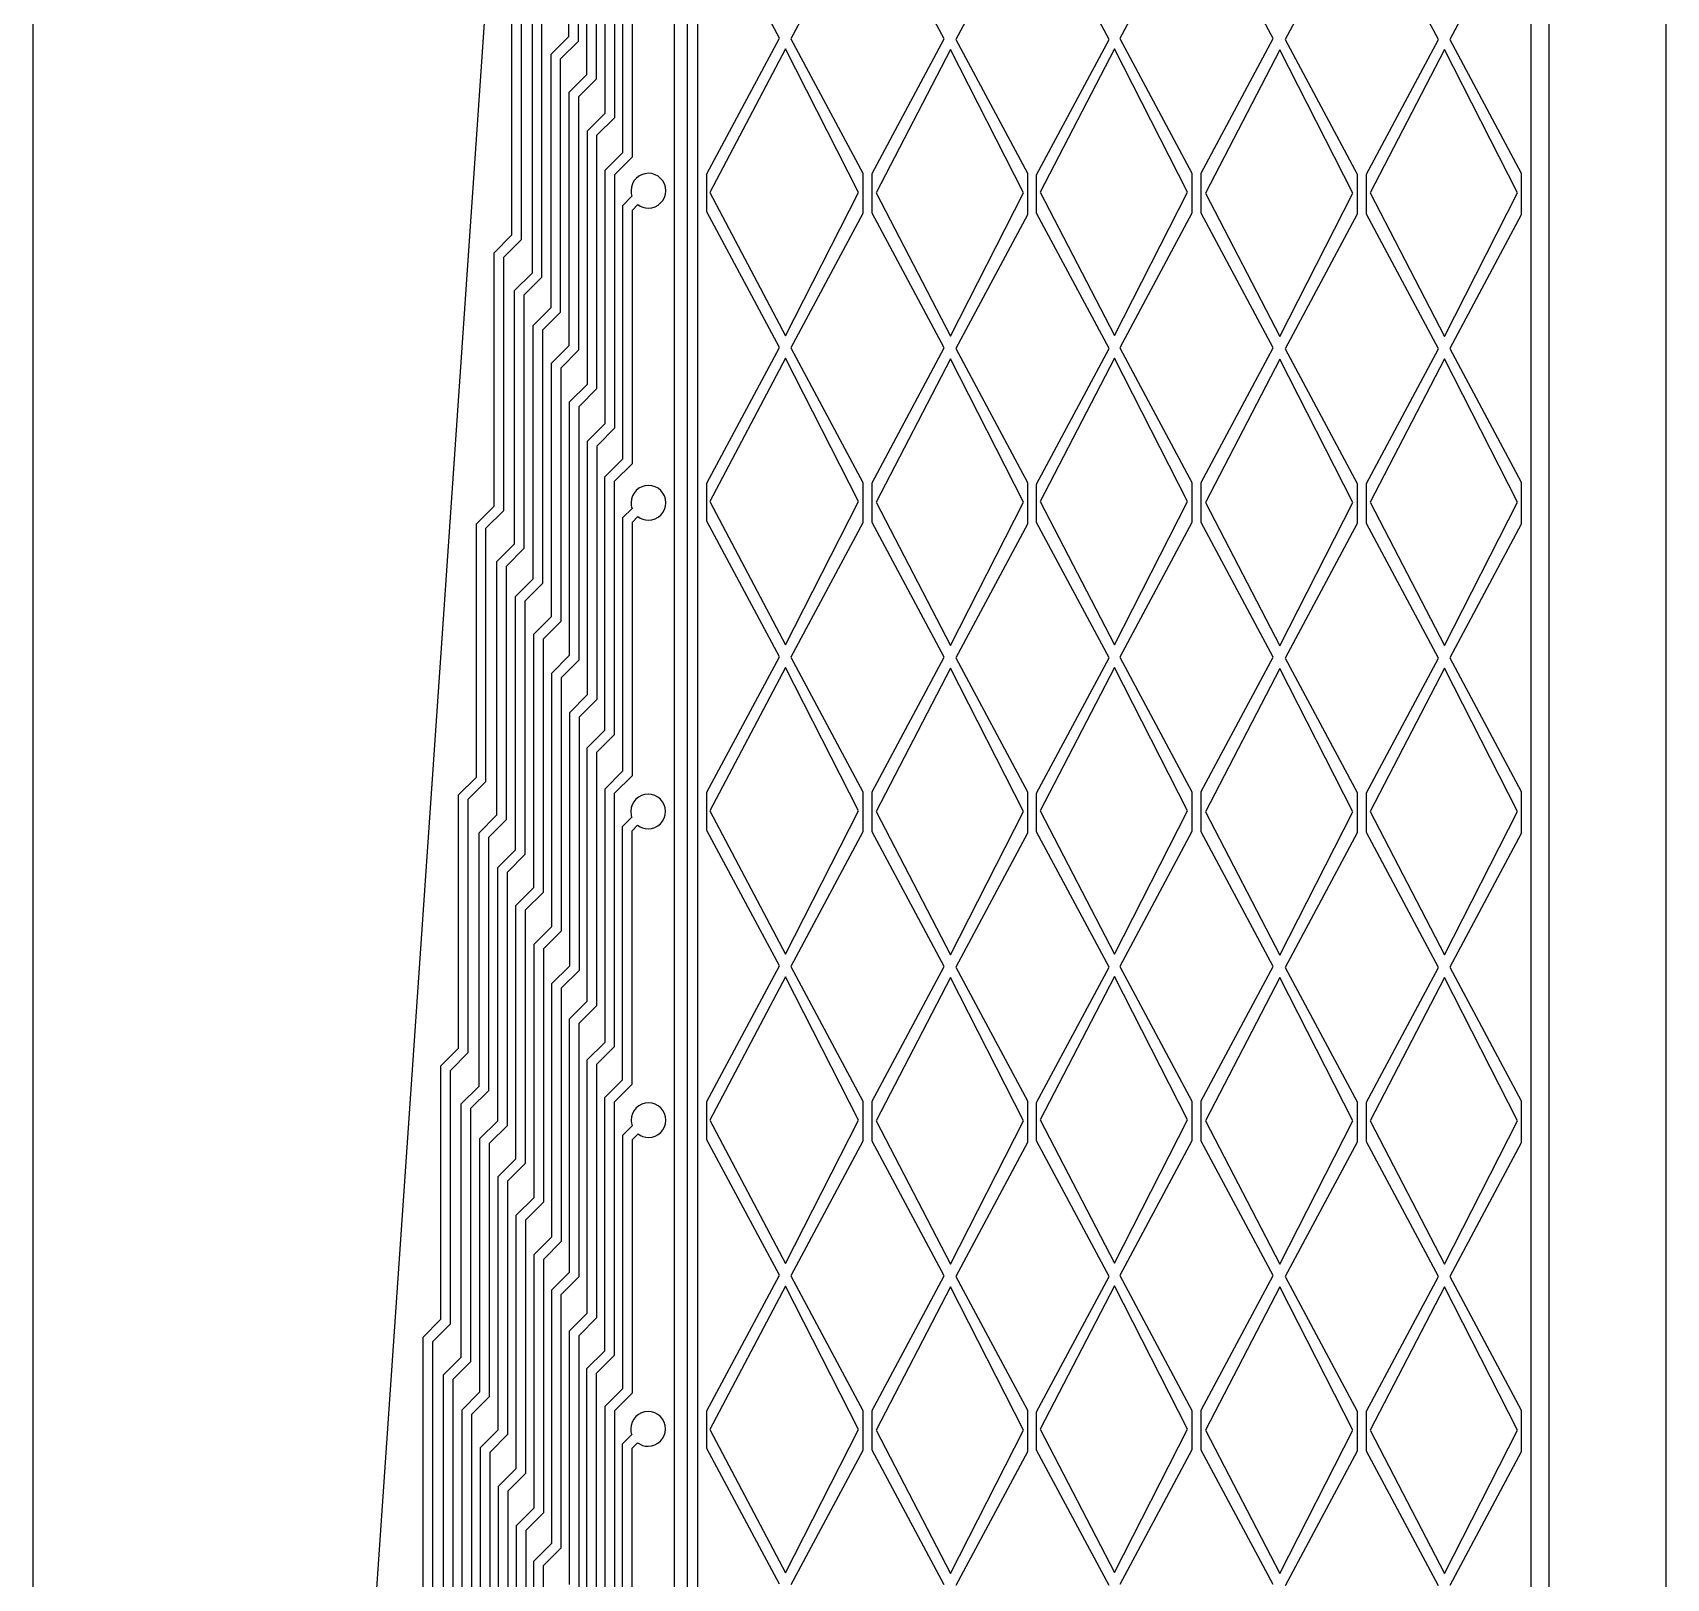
# Model space of a CAD drawing. Extents: x 1.4 to 30.6, y 33.7 to 78.7.
# Drawn here: x 17.63 to 30.63, y 51.36 to 63.65 of the extents above; entities that cross this region are included whole.
import ezdxf

# ---------------------------------------------------------------- set-up
doc = ezdxf.new("R2010")
doc.units = 0
doc.layers.add('Layer_1', color=7, linetype='CONTINUOUS')

msp = doc.modelspace()

# ---------------------------------------------------------------- linework, layer by layer
at = {"layer": 'Layer_1', "color": 7}
for points in [[(17.632206, 78.697816), (17.632206, 33.695005), (30.633051, 33.695005), (30.633051, 78.697816)], [(22.237725, 78.427096), (29.697699, 78.427096), (29.697699, 40.345693), (23.91783, 34.565823), (21.302785, 34.565823), (20.435114, 35.433492), (19.796598, 35.433492), (17.967461, 36.489574), (17.967461, 36.979603), (20.054328, 38.143426), (20.054328, 46.684914)], [(22.7376, 78.325644), (22.7376, 39.442062), (23.044963, 39.134698), (23.044963, 36.818676), (23.15079, 36.818676), (23.15079, 39.178587), (22.843427, 39.486089), (22.843427, 78.325644)], [(23.623456, 63.522925), (23.021446, 62.382484), (23.623456, 61.242042), (24.20441, 62.382484)], [(24.935763, 63.517866), (24.344555, 62.377424), (24.935763, 61.236983), (25.516717, 62.377424)], [(26.242329, 63.524301), (25.65112, 62.383859), (26.242329, 61.243417), (26.823419, 62.383859)], [(27.556825, 63.516354), (26.965616, 62.375912), (27.556825, 61.23547), (28.137779, 62.375912)], [(28.867081, 63.51773), (28.275873, 62.377288), (28.867081, 61.236709), (29.448035, 62.377288)], [(22.532099, 62.533832)], [(23.623456, 61.062233), (23.021446, 59.921792), (23.623456, 58.78135), (24.20441, 59.921792)], [(24.935763, 61.057174), (24.344555, 59.916732), (24.935763, 58.776291), (25.516717, 59.916732)], [(26.242329, 61.063741), (25.65112, 59.923299), (26.242329, 58.782858), (26.823419, 59.923299)], [(27.556825, 61.055661), (26.965616, 59.91522), (27.556825, 58.774778), (28.137779, 59.91522)], [(28.867081, 61.057037), (28.275873, 59.916596), (28.867081, 58.776017), (29.448035, 59.916596)], [(22.532509, 60.051093)], [(23.623456, 58.601673), (23.021446, 57.46123), (23.623456, 56.320788), (24.20441, 57.46123)], [(24.935763, 58.596614), (24.344555, 57.456172), (24.935763, 56.31573), (25.516717, 57.456172)], [(26.242329, 58.603049), (25.65112, 57.462607), (26.242329, 56.322165), (26.823419, 57.462607)], [(27.556825, 58.595102), (26.965616, 57.45466), (27.556825, 56.314217), (28.137779, 57.45466)], [(28.867081, 58.596477), (28.275873, 57.456035), (28.867081, 56.315457), (29.448035, 57.456035)], [(22.530184, 57.594668)], [(23.623456, 56.140976), (23.021446, 55.000534), (23.623456, 53.860092), (24.20441, 55.000534)], [(24.935763, 56.135917), (24.344555, 54.995475), (24.935763, 53.855034), (25.516717, 54.995475)], [(26.242329, 56.142352), (25.65112, 55.00191), (26.242329, 53.861468), (26.823419, 55.00191)], [(27.556825, 56.134277), (26.965616, 54.993836), (27.556825, 53.853393), (28.137779, 54.993836)], [(28.867081, 56.135653), (28.275873, 54.995211), (28.867081, 53.854633), (29.448035, 54.995211)], [(22.533201, 55.138493)], [(23.623456, 53.680015), (23.021446, 52.539572), (23.623456, 51.39913), (24.20441, 52.539572)], [(24.935763, 53.674956), (24.344555, 52.534515), (24.935763, 51.394072), (25.516717, 52.534515)], [(26.242329, 53.681391), (25.65112, 52.540949), (26.242329, 51.400506), (26.823419, 52.540949)], [(27.556825, 53.673444), (26.965616, 52.533002), (27.556825, 51.392561), (28.137779, 52.533002)], [(28.867081, 53.674819), (28.275873, 52.534377), (28.867081, 51.393799), (29.448035, 52.534377)], [(22.529911, 52.682171)]]:
    msp.add_lwpolyline(points, close=True, dxfattribs=at)
for points in [[(21.89577, 65.635006), (21.89577, 63.619509), (21.754531, 63.478134), (21.754531, 61.462637), (21.613155, 61.321261), (21.613155, 59.305766), (21.471916, 59.16439), (21.471916, 57.148894), (21.33054, 57.007518), (21.33054, 54.991885), (21.1893, 54.850645), (21.1893, 52.835013), (21.047925, 52.693773), (21.047925, 50.678141)], [(21.1275, 50.645325), (21.1275, 52.660822), (21.268739, 52.802198), (21.268739, 54.817694), (21.410115, 54.95907), (21.410115, 56.974566), (21.551354, 57.115943), (21.551354, 59.131575), (21.69273, 59.272814), (21.69273, 61.288447), (21.833969, 61.429686), (21.833969, 63.445319), (21.975345, 63.586558), (21.975345, 65.602191)], [(22.040701, 65.333777), (22.040701, 63.318282), (21.899462, 63.176905), (21.899462, 61.16141), (21.758086, 61.020034), (21.758086, 59.004537), (21.616846, 58.863161), (21.616846, 56.847529), (21.475471, 56.706289), (21.475471, 54.690656), (21.334231, 54.549418), (21.334231, 52.533785), (21.192855, 52.392546), (21.192855, 50.376913)], [(21.272294, 50.344099), (21.272294, 52.359594), (21.413533, 52.50097), (21.413533, 54.516466), (21.554909, 54.657842), (21.554909, 56.673338), (21.696148, 56.814714), (21.696148, 58.83021), (21.837524, 58.971586), (21.837524, 60.987219), (21.978763, 61.128458), (21.978763, 63.14409), (22.12014, 63.28533), (22.12014, 65.300963)], [(22.185085, 65.025856), (22.185085, 63.010223), (22.043709, 62.868984), (22.043709, 60.853351), (21.90247, 60.712112), (21.90247, 58.696479), (21.761094, 58.55524), (21.761094, 56.539607), (21.619855, 56.398368), (21.619855, 54.382735), (21.478479, 54.241496), (21.478479, 52.225863), (21.337239, 52.084486), (21.337239, 50.068991)], [(21.416516, 50.0361), (21.416516, 52.051733), (21.557891, 52.192972), (21.557891, 54.208605), (21.699131, 54.349981), (21.699131, 56.365477), (21.840507, 56.506853), (21.840507, 58.522346), (21.981746, 58.663722), (21.981746, 60.679218), (22.123122, 60.820594), (22.123122, 62.83609), (22.264361, 62.977466), (22.264361, 64.993099)], [(22.327418, 64.712871), (22.327418, 62.697238), (22.186179, 62.556072), (22.186179, 60.540577), (22.044803, 60.399201), (22.044803, 58.383431), (21.903564, 58.242329), (21.903564, 56.226696), (21.762188, 56.085457), (21.762188, 54.069824), (21.620949, 53.928585), (21.620949, 51.912951), (21.479573, 51.771714), (21.479573, 49.756081)], [(21.559011, 49.72313), (21.559011, 51.738625), (21.700251, 51.88), (21.700251, 53.895497), (21.841627, 54.036873), (21.841627, 56.052369), (21.982866, 56.193745), (21.982866, 58.209241), (22.124242, 58.350617), (22.124242, 60.366113), (22.265481, 60.507489), (22.265481, 62.523122), (22.406857, 62.664361), (22.406857, 64.679994)], [(22.922045, 64.671035), (22.922045, 62.546978), (22.92313, 62.544914), (22.92313, 62.21253), (22.922045, 62.210493), (22.922045, 60.086435), (22.92313, 60.084371), (22.92313, 59.751851), (22.922045, 59.749787), (22.922045, 57.625729), (22.92313, 57.623666), (22.92313, 57.291555), (22.922045, 57.289491), (22.922045, 55.165434), (22.92313, 55.16337), (22.92313, 54.830713), (22.922045, 54.82865), (22.922045, 52.704592), (22.92313, 52.702396), (22.92313, 52.37261), (22.922045, 52.370547), (22.922045, 50.246489)], [(23.574503, 51.308209), (22.997104, 52.386849), (22.997104, 52.687375), (23.574503, 53.766153), (22.997104, 54.844794), (22.997104, 55.148192), (23.574503, 56.22697), (22.997104, 57.305611), (22.997104, 57.608735), (23.574503, 58.687513), (22.997104, 59.766154), (22.997104, 60.069415), (23.574503, 61.148193), (22.997104, 62.226834), (22.997104, 62.530095), (23.574503, 63.608873), (22.997104, 64.687513)], [(24.238309, 64.675071), (23.665422, 63.604634), (24.238309, 62.534196), (24.238309, 62.214528), (23.665422, 61.144091), (24.238309, 60.073654), (24.238309, 59.753848), (23.665422, 58.683411), (24.238309, 57.612974), (24.238309, 57.293169), (23.665422, 56.222731), (24.238309, 55.152294), (24.238309, 54.832352), (23.665422, 53.761915), (24.238309, 52.691477), (24.238309, 52.373176), (23.665422, 51.302737)], [(24.886123, 51.302737), (24.312416, 52.37468), (24.312416, 52.689973), (24.886123, 53.761915), (24.312416, 54.833856), (24.312416, 55.15079), (24.886123, 56.222731), (24.312416, 57.294673), (24.312416, 57.611469), (24.886123, 58.683411), (24.312416, 59.755352), (24.312416, 60.072149), (24.88626, 61.144091), (24.312552, 62.216032), (24.312552, 62.532693), (24.88626, 63.604634), (24.312552, 64.676575)], [(25.547892, 64.664407), (24.978012, 63.599575), (25.547892, 62.534744), (25.547892, 62.203863), (24.978012, 61.139032), (25.547892, 60.0742), (25.547892, 59.743183), (24.978012, 58.678352), (25.547892, 57.613521), (25.547892, 57.282504), (24.978012, 56.217672), (25.547892, 55.152841), (25.547892, 54.821824), (24.978012, 53.756992), (25.547892, 52.692161), (25.547892, 52.362511), (24.978012, 51.297681)], [(26.198589, 51.297798), (25.621874, 52.375343), (25.621874, 52.679562), (26.198589, 53.757108), (25.621874, 54.834656), (25.621874, 55.140241), (26.198589, 56.217788), (25.621874, 57.295336), (25.621874, 57.600921), (26.198589, 58.678469), (25.621874, 59.756015), (25.621874, 60.061601), (26.198589, 61.139149), (25.621874, 62.216695), (25.621874, 62.522144), (26.198589, 63.599691), (25.621874, 64.677239)], [(26.858285, 64.677806), (26.284578, 63.605727), (26.858285, 62.533786), (26.858285, 62.217263), (26.284578, 61.145185), (26.858285, 60.073243), (26.858285, 59.756583), (26.284578, 58.684505), (26.858285, 57.612564), (26.858285, 57.295903), (26.284578, 56.223825), (26.858285, 55.151884), (26.858285, 54.835223), (26.284578, 53.763145), (26.858285, 52.691203), (26.858285, 52.377414), (26.284578, 51.305336)], [(27.505292, 51.305269), (26.932268, 52.375845), (26.932268, 52.692707), (27.505292, 53.763145), (26.932268, 54.833719), (26.932268, 55.153387), (27.505292, 56.223825), (26.932268, 57.294399), (26.932268, 57.614067), (27.505292, 58.684505), (26.932268, 59.755079), (26.932268, 60.074747), (27.505292, 61.145185), (26.932268, 62.215759), (26.932268, 62.53529), (27.505292, 63.605728), (26.932268, 64.676302)], [(28.17169, 64.668918), (27.598666, 63.598208), (28.17169, 62.527497), (28.17169, 62.208376), (27.598666, 61.137665), (28.17169, 60.066953), (28.17169, 59.747696), (27.598666, 58.676984), (28.17169, 57.606274), (28.17169, 57.287016), (27.598666, 56.216305), (28.17169, 55.145594), (28.17169, 54.826199), (27.598666, 53.755488), (28.17169, 52.684777), (28.17169, 52.365656), (27.598666, 51.294945)], [(28.819631, 51.294853), (28.246062, 52.366521), (28.246062, 52.683728), (28.819631, 53.755397), (28.246062, 54.827064), (28.246062, 55.144545), (28.819631, 56.216213), (28.246062, 57.287881), (28.246062, 57.605225), (28.819631, 58.676893), (28.246062, 59.748561), (28.246062, 60.065905), (28.819631, 61.137573), (28.246062, 62.209241), (28.246062, 62.526448), (28.819631, 63.598116), (28.246062, 64.669784)], [(29.478383, 64.662903), (28.909187, 63.599302), (29.478383, 62.535701), (29.478383, 62.20236), (28.909187, 61.138758), (29.478383, 60.075157), (29.478383, 59.74168), (28.909187, 58.678079), (29.478383, 57.614477), (29.478383, 57.281), (28.909187, 56.217399), (29.478383, 55.153798), (29.478383, 54.82032), (28.909187, 53.756719), (29.478383, 52.693118), (29.478383, 52.361008), (28.909187, 51.297544)], [(29.247314, 40.175193), (29.557686, 40.4857), (29.557686, 40.846661), (29.557686, 42.845067), (29.557686, 44.983479), (29.557686, 45.305745), (29.557686, 47.44416), (29.557686, 47.766288), (29.557686, 49.904703), (29.557686, 50.228336), (29.557686, 52.366613), (29.557686, 52.687512), (29.557686, 54.825926), (29.557686, 55.148192), (29.557686, 57.286606), (29.557686, 57.608872), (29.557686, 59.747286), (29.557686, 60.069551), (29.557686, 62.207966), (29.557686, 62.530095), (29.557686, 64.668509)], [(21.44293, 64.056654), (21.44293, 62.041021), (21.301554, 61.899782), (21.301554, 59.884149), (21.160315, 59.74291), (21.160315, 57.727277), (21.018939, 57.586038), (21.018939, 55.570405), (20.8777, 55.429166), (20.877563, 55.429166), (20.877563, 53.413397), (20.736324, 53.272294), (20.736324, 51.256663)], [(20.815753, 51.223728), (20.815753, 53.239499), (20.956992, 53.380737), (20.956992, 55.396233), (21.098368, 55.537609), (21.098368, 57.553106), (21.239607, 57.694482), (21.239607, 59.709977), (21.380983, 59.851354), (21.380983, 61.866849), (21.522222, 62.008225), (21.522222, 64.023858)], [(21.606046, 63.755702), (21.606046, 61.740069), (21.464807, 61.598831), (21.464807, 59.583198), (21.323431, 59.441958), (21.323431, 57.426326), (21.182192, 57.28495), (21.182192, 55.269453), (21.040815, 55.128077), (21.040815, 53.112582), (20.899576, 52.971205), (20.89944, 52.971205), (20.89944, 50.955572)], [(20.978878, 50.922759), (20.978878, 52.938391), (21.120254, 53.07963), (21.120254, 55.095263), (21.261493, 55.236502), (21.261493, 57.252135), (21.402869, 57.393511), (21.402869, 59.409007), (21.544109, 59.550383), (21.544109, 61.565879), (21.685484, 61.707255), (21.685484, 63.722751)], [(22.401524, 62.350754), (22.325094, 62.274324), (22.325094, 60.258691), (22.183854, 60.117452), (22.183854, 58.101819), (22.042615, 57.96058), (22.042615, 55.944947), (21.901239, 55.803708), (21.901239, 53.788076), (21.76, 53.646836), (21.76, 51.631204), (21.618624, 51.489965), (21.618624, 49.474332)], [(21.698062, 49.441518), (21.698062, 51.457013), (21.839302, 51.598391), (21.839302, 53.613885), (21.980678, 53.755261), (21.980678, 55.770757), (22.121917, 55.912133), (22.121917, 57.927629), (22.263293, 58.069005), (22.263293, 60.084501), (22.404532, 60.225877), (22.404532, 62.24151), (22.448695, 62.285673)], [(22.401934, 59.868049), (22.325504, 59.791618), (22.325504, 57.775985), (22.184264, 57.634746), (22.184264, 55.619114), (22.042889, 55.477874), (22.042889, 53.462241), (21.901649, 53.321002), (21.901649, 51.30537)], [(21.980951, 51.272522), (21.980951, 53.288018), (22.122327, 53.429394), (22.122327, 55.44489), (22.263566, 55.586266), (22.263566, 57.601762), (22.404942, 57.743138), (22.404942, 59.75877), (22.449105, 59.802933)], [(22.39961, 57.411591), (22.323179, 57.33516), (22.323179, 55.319664), (22.18194, 55.178288), (22.18194, 53.162792), (22.040564, 53.021416), (22.040564, 51.00592)], [(22.120003, 50.972969), (22.120003, 52.988601), (22.261242, 53.12984), (22.261242, 55.145473), (22.402618, 55.286713), (22.402618, 57.302345), (22.446781, 57.346508)], [(22.402618, 54.955415), (22.326188, 54.878984), (22.326188, 52.863489), (22.184948, 52.722112), (22.184948, 50.706615)], [(22.264259, 50.673664), (22.264259, 52.689298), (22.405635, 52.830537), (22.405635, 54.84617), (22.449798, 54.890333)], [(22.399336, 52.499093), (22.322906, 52.422663), (22.322906, 50.40703)], [(22.402344, 50.374352), (22.402344, 52.389848), (22.446507, 52.434011)]]:
    msp.add_lwpolyline(points, dxfattribs=at)
for points in [[(22.532099, 62.533832), (22.455796, 62.533788), (22.393973, 62.471904), (22.394005, 62.395601)], [(22.67033, 62.395601), (22.670361, 62.471957), (22.608455, 62.533864), (22.532099, 62.533832)], [(22.394005, 62.395601), (22.394005, 62.38034), (22.396545, 62.365185), (22.401524, 62.350754)], [(22.448695, 62.285673), (22.472679, 62.26744), (22.501971, 62.257551), (22.532099, 62.257506)], [(22.532099, 62.257506), (22.608402, 62.257475), (22.670285, 62.319298), (22.67033, 62.395601)], [(22.532509, 60.051126), (22.456209, 60.051082), (22.394383, 59.989197), (22.394415, 59.912895)], [(22.67074, 59.912862), (22.670772, 59.989218), (22.608865, 60.051125), (22.532509, 60.051093)], [(22.394415, 59.912895), (22.394415, 59.897634), (22.396955, 59.882479), (22.401934, 59.868049)], [(22.532509, 59.774767), (22.608812, 59.774737), (22.670695, 59.836559), (22.67074, 59.912862)], [(22.449105, 59.802933), (22.473092, 59.784704), (22.502381, 59.774813), (22.532509, 59.774767)], [(22.530185, 57.594668), (22.453882, 57.594623), (22.392059, 57.532739), (22.39209, 57.456437)], [(22.668415, 57.456437), (22.668445, 57.532793), (22.606541, 57.594699), (22.530184, 57.594668)], [(22.39209, 57.456437), (22.39209, 57.441176), (22.39463, 57.426021), (22.39961, 57.411591)], [(22.446781, 57.346508), (22.470768, 57.328279), (22.500056, 57.318387), (22.530184, 57.318342)], [(22.530184, 57.318342), (22.606485, 57.31831), (22.668371, 57.380134), (22.668415, 57.456437)], [(22.533193, 55.138493), (22.45689, 55.138448), (22.395067, 55.076564), (22.395099, 55.000261)], [(22.671433, 55.000261), (22.671464, 55.076617), (22.609555, 55.138524), (22.533201, 55.138493)], [(22.395099, 55.000261), (22.395099, 54.985), (22.397639, 54.969845), (22.402618, 54.955415)], [(22.533201, 54.862167), (22.609502, 54.862135), (22.67139, 54.923959), (22.671433, 55.000261)], [(22.449798, 54.890333), (22.473785, 54.872103), (22.503071, 54.862212), (22.533201, 54.862167)], [(22.529911, 52.682171), (22.453611, 52.682126), (22.391785, 52.620243), (22.391817, 52.54394)], [(22.668142, 52.54394), (22.668174, 52.620296), (22.606267, 52.682203), (22.529911, 52.682171)], [(22.391817, 52.54394), (22.391817, 52.528678), (22.394357, 52.513513), (22.399336, 52.499093)], [(22.529911, 52.405846), (22.606214, 52.405813), (22.6681, 52.467639), (22.668142, 52.54394)], [(22.446507, 52.434011), (22.470494, 52.415765), (22.499783, 52.40589), (22.529911, 52.405846)]]:
    msp.add_open_spline(points, degree=3, dxfattribs=at)

doc.saveas('drawing.dxf')
